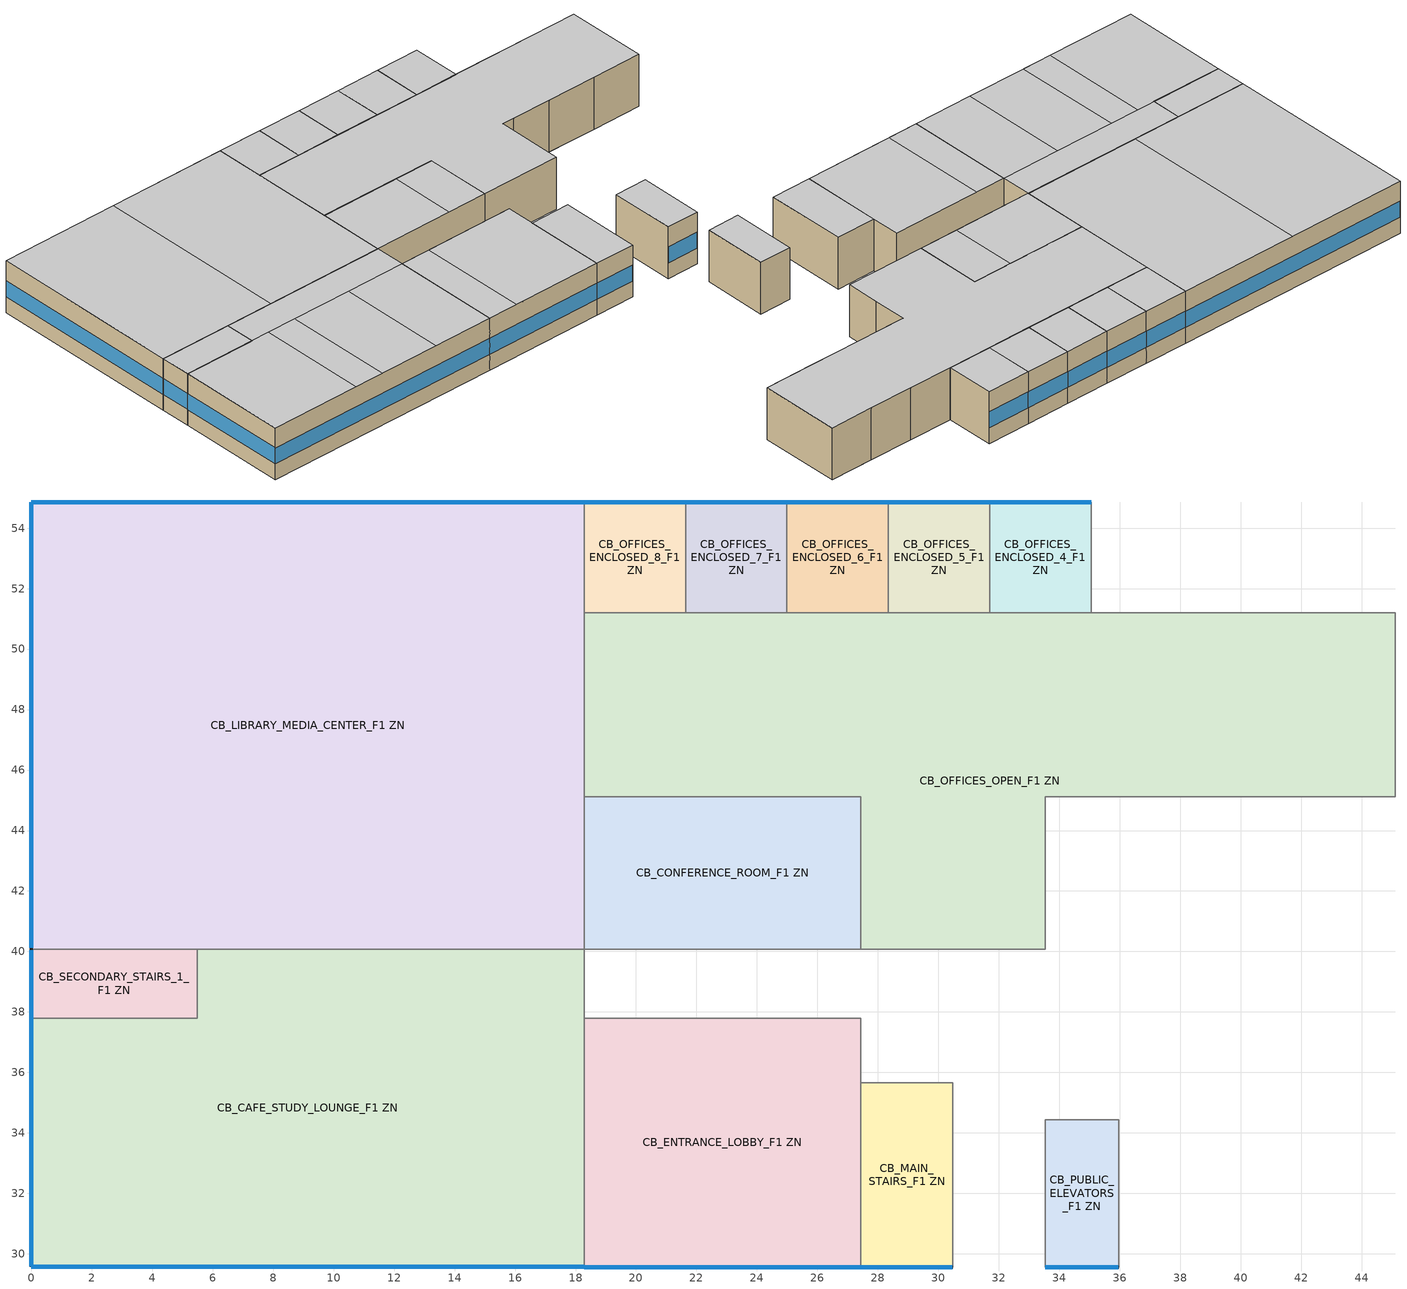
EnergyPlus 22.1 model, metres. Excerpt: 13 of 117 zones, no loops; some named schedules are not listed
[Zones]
CB_CAFE_STUDY_LOUNGE_F1 ZN
 floor ground (Foundation F 0.88W/m*K Perim 26.52m Area 179.77m2): 18.29,40.08 18.29,29.57 0,29.57 0,37.8 5.49,37.8 5.49,40.08 z0
 wall outside (Typical Insulated Steel Framed Exterior Wall R-20.41): 0,37.8 0,29.57 18.29,29.57 z0:3.96
 wall to CB_CORRIDOR_F1 ZN (Uninsulated Steel Stud Wall): 18.29,37.8 18.29,40.08 z0:3.96
 wall to CB_SECONDARY_STAIRS_1_F1 ZN (Uninsulated Steel Stud Wall): 5.49,40.08 5.49,37.8 0,37.8 z0:3.96
 wall to CB_LIBRARY_MEDIA_CENTER_F1 ZN (Uninsulated Steel Stud Wall): 18.29,40.08 5.49,40.08 z0:3.96
 wall to CB_ENTRANCE_LOBBY_F1 ZN (Uninsulated Steel Stud Wall): 18.29,29.57 18.29,37.8 z0:3.96
 window (U 0.34 SHGC 0.38 Simple Glazing): 0,29.57 18.28,29.57 / 0,37.79 0,29.59 z1.22:2.44
 ceiling to CB_CLASSROOM_6_F2 ZN (Typical Interior Ceiling): 18.29,29.57 18.29,37.8 13.72,37.8 13.72,29.57 z3.96
 ceiling to CB_CLASSROOM_8_F2 ZN (Typical Interior Ceiling): 6.86,29.57 6.86,37.8 0,37.8 0,29.57 z3.96
 ceiling to CB_CLASSROOM_7_F2 ZN (Typical Interior Ceiling): 13.72,29.57 13.72,37.8 9.14,37.8 9.14,29.57 z3.96; 9.14,29.57 9.14,37.8 6.86,37.8 6.86,29.57 z3.96
 ceiling to CB_STUDIO_1_F2 ZN (Typical Interior Ceiling): 18.29,37.8 18.29,40.08 5.49,40.08 5.49,37.8 z3.96
CB_CONFERENCE_ROOM_F1 ZN
 floor ground (Foundation F 0.88W/m*K Perim 0.0m Area 45.99m2): 27.43,45.11 27.43,40.08 18.29,40.08 18.29,45.11 z0
 wall to CB_LIBRARY_MEDIA_CENTER_F1 ZN (Uninsulated Steel Stud Wall): 18.29,45.11 18.29,40.08 z0:3.96
 wall to CB_OFFICES_OPEN_F1 ZN (Uninsulated Steel Stud Wall): 27.43,40.08 27.43,45.11 21.34,45.11 18.29,45.11 z0:3.96
 wall to CB_CORRIDOR_F1 ZN (Uninsulated Steel Stud Wall): 18.29,40.08 27.43,40.08 z0:3.96
 ceiling to CB_CONFERENCE_ROOM_F2 ZN (Typical Interior Ceiling): 24.38,40.08 24.38,45.11 18.29,45.11 18.29,40.08 z3.96
 ceiling to CB_OFFICES_OPEN_F2 ZN (Typical Interior Ceiling): 27.43,40.08 27.43,45.11 24.38,45.11 24.38,40.08 z3.96
CB_ENTRANCE_LOBBY_F1 ZN
 floor ground (Foundation F 0.88W/m*K Perim 9.14m Area 75.25m2): 27.43,37.8 27.43,29.57 18.29,29.57 18.29,37.8 z0
 wall outside (Typical Insulated Steel Framed Exterior Wall R-20.41): 18.29,29.57 27.43,29.57 z0:3.96
 wall to CB_CORRIDOR_F1 ZN (Uninsulated Steel Stud Wall): 27.43,35.66 27.43,37.8 18.29,37.8 z0:3.96
 wall to CB_MAIN_STAIRS_F1 ZN (Uninsulated Steel Stud Wall): 27.43,29.57 27.43,35.66 z0:3.96
 window (U 0.34 SHGC 0.38 Simple Glazing): 18.29,29.57 27.43,29.57 z1.22:2.44
 ceiling to CB_CLASSROOM_6_F2 ZN (Typical Interior Ceiling): 20.57,29.57 20.57,37.8 18.29,37.8 18.29,29.57 z3.96
 ceiling to CB_CLASSROOM_5_F2 ZN (Typical Interior Ceiling): 27.43,29.57 27.43,37.8 20.57,37.8 20.57,29.57 z3.96
CB_LIBRARY_MEDIA_CENTER_F1 ZN
 floor ground (Foundation F 0.88W/m*K Perim 33.07m Area 270.35m2): 18.29,54.86 18.29,40.08 0,40.08 0,54.86 z0
 wall outside (Typical Insulated Steel Framed Exterior Wall R-20.41): 18.29,54.86 0,54.86 0,40.08 z0:3.96
 wall to CB_SECONDARY_STAIRS_1_F1 ZN (Uninsulated Steel Stud Wall): 0,40.08 5.49,40.08 z0:3.96
 wall to CB_OFFICES_ENCLOSED_8_F1 ZN (Uninsulated Steel Stud Wall): 18.29,51.21 18.29,54.86 z0:3.96
 wall to CB_OFFICES_OPEN_F1 ZN (Uninsulated Steel Stud Wall): 18.29,45.11 18.29,51.21 z0:3.96
 window (U 0.34 SHGC 0.38 Simple Glazing): 0,54.85 0,40.13 / 18.28,54.86 0,54.86 z1.22:2.44
 ceiling to CB_STUDIO_1_F2 ZN (Typical Interior Ceiling): 9.14,40.08 9.14,54.86 0,54.86 0,40.08 z3.96; 18.29,40.08 18.29,54.86 9.14,54.86 9.14,40.08 z3.96
CB_MAIN_STAIRS_F1 ZN
 floor ground (Foundation F 0.88W/m*K Perim 3.05m Area 18.58m2): 30.48,35.66 30.48,29.57 27.43,29.57 27.43,35.66 z0
 wall outside (Typical Insulated Steel Framed Exterior Wall R-20.41): 27.43,29.57 30.48,29.57 z0:3.96
 wall to CB_CORRIDOR_F1 ZN (Uninsulated Steel Stud Wall): 30.48,29.57 30.48,35.66 27.43,35.66 z0:3.96
 window (U 0.34 SHGC 0.38 Simple Glazing): 27.44,29.57 30.46,29.57 z1.22:2.44
 ceiling to CB_MAIN_STAIRS_F2 ZN (Typical Interior Ceiling): 30.48,29.57 30.48,35.66 27.43,35.66 27.43,29.57 z3.96
CB_OFFICES_ENCLOSED_4_F1 ZN
 floor ground (Foundation F 0.88W/m*K Perim 3.35m Area 12.26m2): 35.05,54.86 35.05,51.21 31.7,51.21 31.7,54.86 z0
 wall outside (Typical Insulated Steel Framed Exterior Wall R-20.41): 35.05,54.86 31.7,54.86 z0:3.96
 wall to CB_OFFICES_ENCLOSED_3_F1 ZN (Uninsulated Steel Stud Wall): 35.05,51.21 35.05,54.86 z0:3.96
 wall to CB_OFFICES_OPEN_F1 ZN (Uninsulated Steel Stud Wall): 31.7,51.21 35.05,51.21 z0:3.96
 wall to CB_OFFICES_ENCLOSED_5_F1 ZN (Uninsulated Steel Stud Wall): 31.7,54.86 31.7,51.21 z0:3.96
 window (U 0.34 SHGC 0.38 Simple Glazing): 35.05,54.86 31.7,54.86 z1.22:2.44
 ceiling to CB_FACULTY_OFFICE_4_F2 ZN (Typical Interior Ceiling): 35.05,51.21 35.05,54.86 31.7,54.86 31.7,51.21 z3.96
CB_OFFICES_ENCLOSED_5_F1 ZN
 floor ground (Foundation F 0.88W/m*K Perim 3.35m Area 12.26m2): 31.7,54.86 31.7,51.21 28.35,51.21 28.35,54.86 z0
 wall outside (Typical Insulated Steel Framed Exterior Wall R-20.41): 31.7,54.86 28.35,54.86 z0:3.96
 wall to CB_OFFICES_OPEN_F1 ZN (Uninsulated Steel Stud Wall): 28.35,51.21 31.7,51.21 z0:3.96
 wall to CB_OFFICES_ENCLOSED_6_F1 ZN (Uninsulated Steel Stud Wall): 28.35,54.86 28.35,51.21 z0:3.96
 window (U 0.34 SHGC 0.38 Simple Glazing): 31.7,54.86 28.35,54.86 z1.22:2.44
 ceiling to CB_FACULTY_OFFICE_5_F2 ZN (Typical Interior Ceiling): 31.7,51.21 31.7,54.86 28.35,54.86 28.35,51.21 z3.96
CB_OFFICES_ENCLOSED_6_F1 ZN
 floor ground (Foundation F 0.88W/m*K Perim 3.35m Area 12.26m2): 28.35,54.86 28.35,51.21 24.99,51.21 24.99,54.86 z0
 wall outside (Typical Insulated Steel Framed Exterior Wall R-20.41): 28.35,54.86 24.99,54.86 z0:3.96
 wall to CB_OFFICES_OPEN_F1 ZN (Uninsulated Steel Stud Wall): 24.99,51.21 28.35,51.21 z0:3.96
 wall to CB_OFFICES_ENCLOSED_7_F1 ZN (Uninsulated Steel Stud Wall): 24.99,54.86 24.99,51.21 z0:3.96
 window (U 0.34 SHGC 0.38 Simple Glazing): 28.34,54.86 25,54.86 z1.22:2.44
 ceiling to CB_FACULTY_OFFICE_6_F2 ZN (Typical Interior Ceiling): 28.35,51.21 28.35,54.86 24.99,54.86 24.99,51.21 z3.96
CB_OFFICES_ENCLOSED_7_F1 ZN
 floor ground (Foundation F 0.88W/m*K Perim 3.35m Area 12.26m2): 24.99,54.86 24.99,51.21 21.64,51.21 21.64,54.86 z0
 wall outside (Typical Insulated Steel Framed Exterior Wall R-20.41): 24.99,54.86 21.64,54.86 z0:3.96
 wall to CB_OFFICES_OPEN_F1 ZN (Uninsulated Steel Stud Wall): 21.64,51.21 24.99,51.21 z0:3.96
 wall to CB_OFFICES_ENCLOSED_8_F1 ZN (Uninsulated Steel Stud Wall): 21.64,54.86 21.64,51.21 z0:3.96
 window (U 0.34 SHGC 0.38 Simple Glazing): 24.99,54.86 21.64,54.86 z1.22:2.44
 ceiling to CB_FACULTY_OFFICE_7_F2 ZN (Typical Interior Ceiling): 24.99,51.21 24.99,54.86 21.64,54.86 21.64,51.21 z3.96
CB_OFFICES_ENCLOSED_8_F1 ZN
 floor ground (Foundation F 0.88W/m*K Perim 3.35m Area 12.26m2): 21.64,54.86 21.64,51.21 18.29,51.21 18.29,54.86 z0
 wall outside (Typical Insulated Steel Framed Exterior Wall R-20.41): 21.64,54.86 18.29,54.86 z0:3.96
 wall to CB_OFFICES_OPEN_F1 ZN (Uninsulated Steel Stud Wall): 18.29,51.21 21.64,51.21 z0:3.96
 window (U 0.34 SHGC 0.38 Simple Glazing): 21.64,54.86 18.3,54.86 z1.22:2.44
 ceiling to CB_FACULTY_OFFICE_8_F2 ZN (Typical Interior Ceiling): 21.64,51.21 21.64,54.86 18.29,54.86 18.29,51.21 z3.96
CB_OFFICES_OPEN_F1 ZN
 floor ground (Foundation F 0.88W/m*K Perim 0.0m Area 194.17m2): 45.11,51.21 45.11,45.11 33.53,45.11 33.53,40.08 27.43,40.08 27.43,45.11 18.29,45.11 18.29,51.21 z0
 wall to CB_OFFICES_ENCLOSED_3_F1 ZN (Uninsulated Steel Stud Wall): 38.4,51.21 35.05,51.21 z0:3.96
 wall to CB_OFFICES_ENCLOSED_2_F1 ZN (Uninsulated Steel Stud Wall): 41.76,51.21 38.4,51.21 z0:3.96
 wall to CB_OFFICES_ENCLOSED_1_F1 ZN (Uninsulated Steel Stud Wall): 45.11,51.21 41.76,51.21 z0:3.96
 wall to CB_LECTURE_ROOM_1_F1 ZN (Uninsulated Steel Stud Wall): 45.11,45.11 45.11,51.21 z0:3.96
 wall to CB_STUDENTS_RESTROOMS_2_F1 ZN (Uninsulated Steel Stud Wall): 41.3,45.11 45.11,45.11 z0:3.96
 wall to CB_STUDENTS_RESTROOMS_1_F1 ZN (Uninsulated Steel Stud Wall): 37.49,45.11 41.3,45.11 z0:3.96
 wall to CB_STAFF_RESTROOMS_1_F1 ZN (Uninsulated Steel Stud Wall): 33.53,42.6 33.53,45.11 34.44,45.11 37.49,45.11 z0:3.96
 wall to CB_STAFF_RESTROOMS_2_F1 ZN (Uninsulated Steel Stud Wall): 33.53,40.08 33.53,42.6 z0:3.96
 wall to CB_CORRIDOR_F1 ZN (Uninsulated Steel Stud Wall): 27.43,40.08 33.53,40.08 z0:3.96
 ceiling to CB_OFFICES_OPEN_F2 ZN (Typical Interior Ceiling): 33.53,40.08 33.53,45.11 45.11,45.11 45.11,51.21 18.29,51.21 18.29,45.11 27.43,45.11 27.43,40.08 z3.96
CB_PUBLIC_ELEVATORS_F1 ZN
 floor ground (Foundation F 0.88W/m*K Perim 2.44m Area 11.89m2): 35.97,34.44 35.97,29.57 33.53,29.57 33.53,34.44 z0
 wall outside (Typical Insulated Steel Framed Exterior Wall R-20.41): 33.53,29.57 35.97,29.57 z0:3.96
 wall to CB_CORRIDOR_F1 ZN (Uninsulated Steel Stud Wall): 33.53,34.44 33.53,29.57 z0:3.96
 wall to CB_UTILITY_F1 ZN (Uninsulated Steel Stud Wall): 35.97,34.44 33.53,34.44 z0:3.96
 wall to CB_STORAGE_F1 ZN (Uninsulated Steel Stud Wall): 35.97,29.57 35.97,34.44 z0:3.96
 window (U 0.34 SHGC 0.38 Simple Glazing): 33.54,29.57 35.95,29.57 z1.22:2.44
 ceiling to CB_PUBLIC_ELEVATORS_F2 ZN (Typical Interior Ceiling): 35.97,29.57 35.97,34.44 33.53,34.44 33.53,29.57 z3.96
CB_SECONDARY_STAIRS_1_F1 ZN
 floor ground (Foundation F 0.88W/m*K Perim 2.29m Area 12.54m2): 5.49,40.08 5.49,37.8 0,37.8 0,40.08 z0
 wall outside (Typical Insulated Steel Framed Exterior Wall R-20.41): 0,40.08 0,37.8 z0:3.96
 window (U 0.34 SHGC 0.38 Simple Glazing): 0,40.04 0,37.8 z1.22:2.44
 ceiling to CB_SECONDARY_STAIRS_1_F2 ZN (Typical Interior Ceiling): 5.49,37.8 5.49,40.08 0,40.08 0,37.8 z3.96
[Building]
-College-ASHRAE 169-2013-6A created: 2026-04-15 07:32:37 -0400: Loads Convergence Tolerance Value {W}=0.04; Temperature Convergence Tolerance Value {deltaC}=0.2; Solar Distribution=FullInteriorAndExterior; Maximum Number of Warmup Days=25; Minimum Number of Warmup Days=6
[Site:Location]
Rochester International Arpt_MN_USA: Latitude {deg}=43.9; Longitude {deg}=-92.5; Time Zone {hr}=-6; Elevation {m}=398
[Site:GroundTemperature:Deep]
5.5, 1.7, -0.6, -1.3, 0.1, 3.2, 7.1, 10.9, 13.4, 14, 12.6, 9.5
[Site:GroundTemperature:FCfactorMethod]
January Ground Temperature {C}=7.4; February Ground Temperature {C}=-0; March Ground Temperature {C}=-7.6; April Ground Temperature {C}=-12.6; May Ground Temperature {C}=-7.7; June Ground Temperature {C}=0.3; July Ground Temperature {C}=7; August Ground Temperature {C}=14.2; September Ground Temperature {C}=19.2; October Ground Temperature {C}=20.9; November Ground Temperature {C}=20; December Ground Temperature {C}=15.4
[Site:GroundTemperature:Shallow]
-2.2, -7.4, -8.8, -7.6, -0.6, 7.3, 14.6, 20, 21.5, 19, 13, 5.4
[Site:WaterMainsTemperature]
Calculation Method=Correlation; Annual Average Outdoor Air Temperature {C}=6.375; Maximum Difference In Monthly Average Outdoor Air Temperatures {deltaC}=33.5
[SizingPeriod:DesignDay] Day of Month=21; Dry-Bulb Temperature Range Modifier Type=DefaultMultipliers; Humidity Condition Type=Wetbulb; Barometric Pressure {Pa}=96634; Rain Indicator=No; Snow Indicator=No; Daylight Saving Time Indicator=No; Begin Environment Reset Mode=FullResetAtBeginEnvironment
Name | Month | Day Type | Maximum Dry-Bulb Temperature {C} | Daily Dry-Bulb Temperature Range {deltaC} | Wetbulb or DewPoint at Maximum Dry-Bulb {C} | Wind Speed {m/s} | Wind Direction {deg} | Solar Model Indicator | ASHRAE Clear Sky Optical Depth for Beam Irradiance (taub) | ASHRAE Clear Sky Optical Depth for Diffuse Irradiance (taud) | Sky Clearness
Rochester International Arpt Ann Clg .4% Condns DB=>MWB | 7 | SummerDesignDay | 31.2 | 10.6 | 23.1 | 6.7 | 200 | ASHRAETau | 0.404 | 2.226
Rochester International Arpt Ann Clg .4% Condns WB=>MDB | 7 | SummerDesignDay | 29.2 | 10.6 | 24.9 | 6.7 | 200 | ASHRAETau | 0.404 | 2.226
Rochester International Arpt Ann Htg 99.6% Condns DB | 1 | WinterDesignDay | -26.2 | 0 | -26.2 | 5.7 | 310 | ASHRAEClearSky |  |  | 0
[Material] Thermal Absorptance=0.9; Solar Absorptance=0.7; Visible Absorptance=0.7
Name | Roughness | Thickness {m} | Conductivity {W/m-K} | Density {kg/m3} | Specific Heat {J/kg-K}
100mm Normalweight concrete floor | MediumSmooth | 0.1016 | 2.31 | 2322 | 832
25mm Stucco | Smooth | 0.0254 | 0.72 | 1856 | 840
5/8 in. Gypsum Board | MediumSmooth | 0.0159 | 0.16 | 800 | 1090
Std Wood 6inch | MediumSmooth | 0.15 | 0.12 | 540 | 1210
[Material:NoMass] Thermal Absorptance=0.9
Name | Roughness | Thermal Resistance {m2-K/W} | Solar Absorptance | Visible Absorptance
CP02 CARPET PAD | VeryRough | 0.21648 | 0.7 | 0.8
Metal Framed Wall - 24inOC - 2x4 - R0 ins. | Smooth | 0.115881 | 0 | 0
Typical Insulation R-18.23 | Smooth | 3.21036 | 0.7 | 0.7
[WindowMaterial:SimpleGlazingSystem]
U 0.34 SHGC 0.38 Simple Glazing: U-Factor {W/m2-K}=1.93061; Solar Heat Gain Coefficient=0.38; Visible Transmittance=0.81
[Construction]
InteriorFurnishings: Std Wood 6inch
Typical Insulated Steel Framed Exterior Wall R-20.41: 25mm Stucco, 5/8 in. Gypsum Board, Typical Insulation R-18.23, 5/8 in. Gypsum Board
Typical Interior Ceiling: CP02 CARPET PAD, 100mm Normalweight concrete floor
U 0.34 SHGC 0.38 Simple Glazing: U 0.34 SHGC 0.38 Simple Glazing
Uninsulated Steel Stud Wall: Metal Framed Wall - 24inOC - 2x4 - R0 ins.
[Construction:FfactorGroundFloor] F-Factor {W/m-K}=0.882675
Name | Area {m2} | PerimeterExposed {m}
Foundation F 0.88W/m*K Perim 0.0m Area 194.17m2 | 194.167 | 0
Foundation F 0.88W/m*K Perim 0.0m Area 45.99m2 | 45.987 | 0
Foundation F 0.88W/m*K Perim 2.29m Area 12.54m2 | 12.5419 | 2.286
Foundation F 0.88W/m*K Perim 2.44m Area 11.89m2 | 11.8916 | 2.4384
Foundation F 0.88W/m*K Perim 26.52m Area 179.77m2 | 179.767 | 26.5176
Foundation F 0.88W/m*K Perim 3.05m Area 18.58m2 | 18.5806 | 3.048
Foundation F 0.88W/m*K Perim 3.35m Area 12.26m2 | 12.2632 | 3.3528
Foundation F 0.88W/m*K Perim 33.07m Area 270.35m2 | 270.348 | 33.0708
Foundation F 0.88W/m*K Perim 9.14m Area 75.25m2 | 75.2515 | 9.144
[Zone] Multiplier=1; Part of Total Floor Area=Yes
CB_CAFE_STUDY_LOUNGE_F1 ZN; CB_CONFERENCE_ROOM_F1 ZN; CB_ENTRANCE_LOBBY_F1 ZN; CB_LIBRARY_MEDIA_CENTER_F1 ZN; CB_MAIN_STAIRS_F1 ZN; CB_OFFICES_ENCLOSED_4_F1 ZN; CB_OFFICES_ENCLOSED_5_F1 ZN; CB_OFFICES_ENCLOSED_6_F1 ZN; CB_OFFICES_ENCLOSED_7_F1 ZN; CB_OFFICES_ENCLOSED_8_F1 ZN; CB_OFFICES_OPEN_F1 ZN; CB_PUBLIC_ELEVATORS_F1 ZN; CB_SECONDARY_STAIRS_1_F1 ZN
[Space]
Name | Zone | Space Type
CB_CAFE_STUDY_LOUNGE_F1 | CB_CAFE_STUDY_LOUNGE_F1 ZN | College - Lounge
CB_CONFERENCE_ROOM_F1 | CB_CONFERENCE_ROOM_F1 ZN | College - Conference
CB_ENTRANCE_LOBBY_F1 | CB_ENTRANCE_LOBBY_F1 ZN | College - Entrance Lobby
CB_LIBRARY_MEDIA_CENTER_F1 | CB_LIBRARY_MEDIA_CENTER_F1 ZN | College - Media Center
CB_MAIN_STAIRS_F1 | CB_MAIN_STAIRS_F1 ZN | College - Stairs
CB_OFFICES_ENCLOSED_4_F1 | CB_OFFICES_ENCLOSED_4_F1 ZN | College - Office
CB_OFFICES_ENCLOSED_5_F1 | CB_OFFICES_ENCLOSED_5_F1 ZN | College - Office
CB_OFFICES_ENCLOSED_6_F1 | CB_OFFICES_ENCLOSED_6_F1 ZN | College - Office
CB_OFFICES_ENCLOSED_7_F1 | CB_OFFICES_ENCLOSED_7_F1 ZN | College - Office
CB_OFFICES_ENCLOSED_8_F1 | CB_OFFICES_ENCLOSED_8_F1 ZN | College - Office
CB_OFFICES_OPEN_F1 | CB_OFFICES_OPEN_F1 ZN | College - Office
CB_PUBLIC_ELEVATORS_F1 | CB_PUBLIC_ELEVATORS_F1 ZN | College - Elevator Shaft
CB_SECONDARY_STAIRS_1_F1 | CB_SECONDARY_STAIRS_1_F1 ZN | College - Stairs
[SpaceList]
College - Lounge: CB_CAFE_STUDY_LOUNGE_F1
College - Conference: CB_CONFERENCE_ROOM_F1, CB_CONFERENCE_ROOM_F3, CB_CONFERENCE_ROOM_F2, CB_CONFERENCE_ROOM_F4
College - Entrance Lobby: CB_ENTRANCE_LOBBY_F1
College - Office: CB_OFFICES_ENCLOSED_7_F1, CB_OFFICES_ENCLOSED_6_F1, CB_OFFICES_ENCLOSED_3_F1, CB_OFFICES_ENCLOSED_2_F1, CB_OFFICES_ENCLOSED_4_F1, CB_OFFICES_OPEN_F1, CB_OFFICES_OPEN_F4, CB_FACULTY_OFFICE_1_F3, CB_FACULTY_OFFICE_8_F2, CB_FACULTY_OFFICE_7_F4, CB_FACULTY_OFFICE_5_F4, CB_FACULTY_OFFICE_4_F4, CB_FACULTY_OFFICE_3_F4, CB_FACULTY_OFFICE_1_F4, CB_FACULTY_OFFICE_6_F3, CB_OFFICES_ENCLOSED_8_F1, CB_FACULTY_OFFICE_7_F2, CB_OFFICES_OPEN_F2, CB_FACULTY_OFFICE_5_F2, CB_OFFICES_OPEN_F3, CB_FACULTY_OFFICE_3_F2, CB_FACULTY_OFFICE_8_F4, CB_FACULTY_OFFICE_6_F2, CB_OFFICES_ENCLOSED_1_F1, CB_FACULTY_OFFICE_7_F3, CB_FACULTY_OFFICE_5_F3, CB_FACULTY_OFFICE_3_F3, CB_FACULTY_OFFICE_2_F2, CB_FACULTY_OFFICE_6_F4, CB_FACULTY_OFFICE_2_F4, CB_FACULTY_OFFICE_4_F3, CB_FACULTY_OFFICE_1_F2, CB_FACULTY_OFFICE_2_F3, CB_FACULTY_OFFICE_8_F3, CB_FACULTY_OFFICE_4_F2, CB_OFFICES_ENCLOSED_5_F1
College - Media Center: CB_LIBRARY_MEDIA_CENTER_F1
College - Stairs: CB_SECONDARY_STAIRS_2_F1, CB_SECONDARY_STAIRS_1_F4, CB_SECONDARY_STAIRS_2_F4, CB_MAIN_STAIRS_F3, CB_SECONDARY_STAIRS_1_F1, CB_SECONDARY_STAIRS_2_F3, CB_SECONDARY_STAIRS_2_F2, CB_SECONDARY_STAIRS_1_F2, CB_MAIN_STAIRS_F1, CB_SECONDARY_STAIRS_1_F3, CB_MAIN_STAIRS_F4, CB_MAIN_STAIRS_F2
College - Elevator Shaft: CB_PUBLIC_ELEVATORS_F2, CB_PUBLIC_ELEVATORS_F1, CB_PUBLIC_ELEVATORS_F4, CB_PUBLIC_ELEVATORS_F3
[Lights] Schedule=College BLDG_LIGHT_SCH; Design Level Calculation Method=Watts/Area; Fraction Replaceable=0
Name | Zone or ZoneList or Space or SpaceList | Watts per Floor Area {W/m2}
College - Lounge Lights | College - Lounge | 6.35071
College - Conference Lights | College - Conference | 10.441
College - Office Lights | College - Office | 7.96529
College - Media Center Lights | College - Media Center | 8.93405
College - Stairs Lights | College - Stairs | 5.27432
[People] Number of People Calculation Method=People/Area; Fraction Radiant=0.3; Activity Level Schedule=College ACTIVITY_SCH; Work Efficiency Schedule=Work Efficiency Schedule; Clothing Insulation Schedule=Clothing Schedule; Air Velocity Schedule=Air Velocity Schedule
Name | Zone or ZoneList or Space or SpaceList | Number of People Schedule | People per Floor Area {person/m2}
College - Lounge People | College - Lounge | College BLDG_Cafe_OCC_SCH | 0.269098
College - Conference People | College - Conference | College BLDG_OCC_SCH | 0.538196
College - Entrance Lobby People | College - Entrance Lobby | College BLDG_OCC_SCH | 0.107639
College - Office People | College - Office | College BLDG_OCC_SCH_Offices | 0.0538196
College - Media Center People | College - Media Center | College BLDG_Lecture_OCC_SCH | 0.107639
[ElectricEquipment] Fraction Radiant=0.5
Name | Zone or ZoneList or Space or SpaceList | Schedule | Design Level Calculation Method | Watts per Floor Area {W/m2} | Fraction Latent | Fraction Lost | Design Level {W}
College - Lounge Elec Equip | College - Lounge | College BLDG_EQUIP_SCH_Base | Watts/Area | 76.962 | 0 | 0
College - Conference Elec Equip | College - Conference | College BLDG_EQUIP_SCH_Base | Watts/Area | 10.7639 | 0 | 0
College - Entrance Lobby Elec Equip | College - Entrance Lobby | College BLDG_EQUIP_SCH_Base | Watts/Area | 3.98265 | 0 | 0
College - Office Elec Equip | College - Office | College BLDG_EQUIP_SCH_Base | Watts/Area | 10.7639 | 0 | 0
College - Media Center Elec Equip | College - Media Center | College BLDG_EQUIP_SCH_Base | Watts/Area | 10.0104 | 0 | 0
2 Elevator Fans | CB_PUBLIC_ELEVATORS_F1 | College ELEV_LIGHT_FAN_SCH_24_7 | EquipmentLevel |  |  |  | 61.9152
2 Elevator Lift Motors | CB_PUBLIC_ELEVATORS_F1 | College BLDG_ELEVATORS | EquipmentLevel |  |  |  | 32110
2 Elevator Lights | CB_PUBLIC_ELEVATORS_F1 | College ELEV_LIGHT_FAN_SCH_24_7 | EquipmentLevel |  |  |  | 64.6971
[InternalMass] Construction=InteriorFurnishings
Name | Zone or ZoneList | Space or SpaceList | Surface Area {m2}
CB_CAFE_STUDY_LOUNGE_F1 Mass | CB_CAFE_STUDY_LOUNGE_F1 ZN | CB_CAFE_STUDY_LOUNGE_F1 | 359.535
CB_CONFERENCE_ROOM_F1 Mass | CB_CONFERENCE_ROOM_F1 ZN | CB_CONFERENCE_ROOM_F1 | 91.974
CB_ENTRANCE_LOBBY_F1 Mass | CB_ENTRANCE_LOBBY_F1 ZN | CB_ENTRANCE_LOBBY_F1 | 150.503
CB_LIBRARY_MEDIA_CENTER_F1 Mass | CB_LIBRARY_MEDIA_CENTER_F1 ZN | CB_LIBRARY_MEDIA_CENTER_F1 | 540.696
CB_MAIN_STAIRS_F1 Mass | CB_MAIN_STAIRS_F1 ZN | CB_MAIN_STAIRS_F1 | 37.1612
CB_OFFICES_ENCLOSED_4_F1 Mass | CB_OFFICES_ENCLOSED_4_F1 ZN | CB_OFFICES_ENCLOSED_4_F1 | 24.5264
CB_OFFICES_ENCLOSED_5_F1 Mass | CB_OFFICES_ENCLOSED_5_F1 ZN | CB_OFFICES_ENCLOSED_5_F1 | 24.5264
CB_OFFICES_ENCLOSED_6_F1 Mass | CB_OFFICES_ENCLOSED_6_F1 ZN | CB_OFFICES_ENCLOSED_6_F1 | 24.5264
CB_OFFICES_ENCLOSED_7_F1 Mass | CB_OFFICES_ENCLOSED_7_F1 ZN | CB_OFFICES_ENCLOSED_7_F1 | 24.5264
CB_OFFICES_ENCLOSED_8_F1 Mass | CB_OFFICES_ENCLOSED_8_F1 ZN | CB_OFFICES_ENCLOSED_8_F1 | 24.5264
CB_OFFICES_OPEN_F1 Mass | CB_OFFICES_OPEN_F1 ZN | CB_OFFICES_OPEN_F1 | 388.335
CB_SECONDARY_STAIRS_1_F1 Mass | CB_SECONDARY_STAIRS_1_F1 ZN | CB_SECONDARY_STAIRS_1_F1 | 25.0838
[ZoneInfiltration:DesignFlowRate]
Name | Zone or ZoneList or Space or SpaceList | Schedule | Design Flow Rate Calculation Method | Flow Rate per Exterior Surface Area {m3/s-m2} | Constant Term Coefficient | Temperature Term Coefficient | Velocity Term Coefficient | Velocity Squared Term Coefficient | Design Flow Rate {m3/s}
CB_CAFE_STUDY_LOUNGE_F1 HVAC Off Infiltration | CB_CAFE_STUDY_LOUNGE_F1 ZN | Infiltration HVAC Off Schedule | Flow/ExteriorArea | 0.000570329 | 0 | 0.0125 | 0 | 0.0779
CB_CAFE_STUDY_LOUNGE_F1 HVAC On Infiltration | CB_CAFE_STUDY_LOUNGE_F1 ZN | Infiltration HVAC On Schedule | Flow/ExteriorArea | 0.000570329 | 0.0798 | 0.0061 | 0 | 0.059
CB_ENTRANCE_LOBBY_F1 HVAC Off Infiltration | CB_ENTRANCE_LOBBY_F1 ZN | Infiltration HVAC Off Schedule | Flow/ExteriorArea | 0.000570329 | 0 | 0.0125 | 0 | 0.0779
CB_ENTRANCE_LOBBY_F1 HVAC On Infiltration | CB_ENTRANCE_LOBBY_F1 ZN | Infiltration HVAC On Schedule | Flow/ExteriorArea | 0.000570329 | 0.0798 | 0.0061 | 0 | 0.059
entry door Infiltration | CB_ENTRANCE_LOBBY_F1 ZN | Infiltration HVAC Off Schedule | Flow/Zone |  |  |  |  |  | 0
CB_LIBRARY_MEDIA_CENTER_F1 HVAC Off Infiltration | CB_LIBRARY_MEDIA_CENTER_F1 ZN | Infiltration HVAC Off Schedule | Flow/ExteriorArea | 0.000570329 | 0 | 0.0125 | 0 | 0.0779
CB_LIBRARY_MEDIA_CENTER_F1 HVAC On Infiltration | CB_LIBRARY_MEDIA_CENTER_F1 ZN | Infiltration HVAC On Schedule | Flow/ExteriorArea | 0.000570329 | 0.0798 | 0.0061 | 0 | 0.059
CB_MAIN_STAIRS_F1 HVAC Off Infiltration | CB_MAIN_STAIRS_F1 ZN | Infiltration HVAC Off Schedule | Flow/ExteriorArea | 0.000570329 | 0 | 0.0125 | 0 | 0.0779
CB_MAIN_STAIRS_F1 HVAC On Infiltration | CB_MAIN_STAIRS_F1 ZN | Infiltration HVAC On Schedule | Flow/ExteriorArea | 0.000570329 | 0.0798 | 0.0061 | 0 | 0.059
CB_OFFICES_ENCLOSED_4_F1 HVAC Off Infiltration | CB_OFFICES_ENCLOSED_4_F1 ZN | Infiltration HVAC Off Schedule | Flow/ExteriorArea | 0.000570329 | 0 | 0.0125 | 0 | 0.0779
CB_OFFICES_ENCLOSED_4_F1 HVAC On Infiltration | CB_OFFICES_ENCLOSED_4_F1 ZN | Infiltration HVAC On Schedule | Flow/ExteriorArea | 0.000570329 | 0.0798 | 0.0061 | 0 | 0.059
CB_OFFICES_ENCLOSED_5_F1 HVAC Off Infiltration | CB_OFFICES_ENCLOSED_5_F1 ZN | Infiltration HVAC Off Schedule | Flow/ExteriorArea | 0.000570329 | 0 | 0.0125 | 0 | 0.0779
CB_OFFICES_ENCLOSED_5_F1 HVAC On Infiltration | CB_OFFICES_ENCLOSED_5_F1 ZN | Infiltration HVAC On Schedule | Flow/ExteriorArea | 0.000570329 | 0.0798 | 0.0061 | 0 | 0.059
CB_OFFICES_ENCLOSED_6_F1 HVAC Off Infiltration | CB_OFFICES_ENCLOSED_6_F1 ZN | Infiltration HVAC Off Schedule | Flow/ExteriorArea | 0.000570329 | 0 | 0.0125 | 0 | 0.0779
CB_OFFICES_ENCLOSED_6_F1 HVAC On Infiltration | CB_OFFICES_ENCLOSED_6_F1 ZN | Infiltration HVAC On Schedule | Flow/ExteriorArea | 0.000570329 | 0.0798 | 0.0061 | 0 | 0.059
CB_OFFICES_ENCLOSED_7_F1 HVAC Off Infiltration | CB_OFFICES_ENCLOSED_7_F1 ZN | Infiltration HVAC Off Schedule | Flow/ExteriorArea | 0.000570329 | 0 | 0.0125 | 0 | 0.0779
CB_OFFICES_ENCLOSED_7_F1 HVAC On Infiltration | CB_OFFICES_ENCLOSED_7_F1 ZN | Infiltration HVAC On Schedule | Flow/ExteriorArea | 0.000570329 | 0.0798 | 0.0061 | 0 | 0.059
CB_OFFICES_ENCLOSED_8_F1 HVAC Off Infiltration | CB_OFFICES_ENCLOSED_8_F1 ZN | Infiltration HVAC Off Schedule | Flow/ExteriorArea | 0.000570329 | 0 | 0.0125 | 0 | 0.0779
CB_OFFICES_ENCLOSED_8_F1 HVAC On Infiltration | CB_OFFICES_ENCLOSED_8_F1 ZN | Infiltration HVAC On Schedule | Flow/ExteriorArea | 0.000570329 | 0.0798 | 0.0061 | 0 | 0.059
CB_PUBLIC_ELEVATORS_F1 HVAC Off Infiltration | CB_PUBLIC_ELEVATORS_F1 ZN | Infiltration HVAC Off Schedule | Flow/ExteriorArea | 0.000570329 | 0 | 0.0125 | 0 | 0.0779
CB_PUBLIC_ELEVATORS_F1 HVAC On Infiltration | CB_PUBLIC_ELEVATORS_F1 ZN | Infiltration HVAC On Schedule | Flow/ExteriorArea | 0.000570329 | 0.0798 | 0.0061 | 0 | 0.059
CB_SECONDARY_STAIRS_1_F1 HVAC Off Infiltration | CB_SECONDARY_STAIRS_1_F1 ZN | Infiltration HVAC Off Schedule | Flow/ExteriorArea | 0.000570329 | 0 | 0.0125 | 0 | 0.0779
CB_SECONDARY_STAIRS_1_F1 HVAC On Infiltration | CB_SECONDARY_STAIRS_1_F1 ZN | Infiltration HVAC On Schedule | Flow/ExteriorArea | 0.000570329 | 0.0798 | 0.0061 | 0 | 0.059
[Daylighting:Controls] Lighting Control Type=Continuous; Minimum Input Power Fraction for Continuous or ContinuousOff Dimming Control=0.2; Minimum Light Output Fraction for Continuous or ContinuousOff Dimming Control=0.2; Number of Stepped Control Steps=1; Probability Lighting will be Reset When Needed in Manual Stepped Control=1; Glare Calculation Azimuth Angle of View Direction Clockwise from Zone y-Axis {deg}=-0; Maximum Allowable Discomfort Glare Index=22; Illuminance Setpoint at Reference Point 1 {lux}=375; Illuminance Setpoint at Reference Point 2 {lux}=375
Name | Zone or Space | Glare Calculation Daylighting Reference Point | Daylighting Reference Point Name 1 | Fraction of Lights Controlled by Reference Point 1 | Daylighting Reference Point Name 2 | Fraction of Lights Controlled by Reference Point 2
CB_CAFE_STUDY_LOUNGE_F1 ZN DaylightingControls | CB_CAFE_STUDY_LOUNGE_F1 ZN | CB_CAFE_STUDY_LOUNGE_F1 Daylt Sensor 1 | CB_CAFE_STUDY_LOUNGE_F1 Daylt Sensor 1 | 0.327 | CB_CAFE_STUDY_LOUNGE_F1 Daylt Sensor 2 | 0.26
CB_LIBRARY_MEDIA_CENTER_F1 ZN DaylightingControls | CB_LIBRARY_MEDIA_CENTER_F1 ZN | CB_LIBRARY_MEDIA_CENTER_F1 Daylt Sensor 1 | CB_LIBRARY_MEDIA_CENTER_F1 Daylt Sensor 1 | 0.276 | CB_LIBRARY_MEDIA_CENTER_F1 Daylt Sensor 2 | 0.232
[Exterior:Lights] Schedule=College EXTERIOR_LIGHT_SCH; Control Option=AstronomicalClock
Name | Design Level {W}
NonDimming Exterior Lights Def | 441.8
Occ Sensing Exterior Lights Def | 8552
[Schedule:Week:Daily]
College BLDG_LIGHT_SCH Week Rule - Jan1-Jun24: College BLDG_LIGHT_SCH Default|Wknd|Hol Day, College BLDG_LIGHT_SCH Wkdy Day, College BLDG_LIGHT_SCH Wkdy Day, College BLDG_LIGHT_SCH Wkdy Day, College BLDG_LIGHT_SCH Wkdy Day, College BLDG_LIGHT_SCH Wkdy Day, College BLDG_LIGHT_SCH Default|Wknd|Hol Day, College BLDG_LIGHT_SCH Default, College BLDG_LIGHT_SCH Summer Design Day, College BLDG_LIGHT_SCH Winter Design Day, College BLDG_LIGHT_SCH Default, College BLDG_LIGHT_SCH Default
College BLDG_LIGHT_SCH Week Rule - Jun25-Jul1: College BLDG_LIGHT_SCH Default|Wknd|Hol Day, College BLDG_LIGHT_SCH Wkdy Day, College BLDG_LIGHT_SCH Wkdy Day, College BLDG_LIGHT_SCH Wkdy Day, College BLDG_LIGHT_SCH Wkdy Day, College BLDG_LIGHT_SCH Wkdy Day, College BLDG_LIGHT_SCH Default|Wknd|Hol Day 1, College BLDG_LIGHT_SCH Default, College BLDG_LIGHT_SCH Summer Design Day, College BLDG_LIGHT_SCH Winter Design Day, College BLDG_LIGHT_SCH Default, College BLDG_LIGHT_SCH Default
College BLDG_LIGHT_SCH Week Rule - Jul2-Aug26: College BLDG_LIGHT_SCH Default|Wknd|Hol Day 1, College BLDG_LIGHT_SCH Wkdy Day 1, College BLDG_LIGHT_SCH Wkdy Day 1, College BLDG_LIGHT_SCH Wkdy Day 1, College BLDG_LIGHT_SCH Wkdy Day 1, College BLDG_LIGHT_SCH Wkdy Day 1, College BLDG_LIGHT_SCH Default|Wknd|Hol Day 1, College BLDG_LIGHT_SCH Default, College BLDG_LIGHT_SCH Summer Design Day, College BLDG_LIGHT_SCH Winter Design Day, College BLDG_LIGHT_SCH Default, College BLDG_LIGHT_SCH Default
College BLDG_LIGHT_SCH Week Rule - Aug27-Sep2: College BLDG_LIGHT_SCH Default|Wknd|Hol Day 1, College BLDG_LIGHT_SCH Wkdy Day 1, College BLDG_LIGHT_SCH Wkdy Day 1, College BLDG_LIGHT_SCH Wkdy Day 1, College BLDG_LIGHT_SCH Wkdy Day 1, College BLDG_LIGHT_SCH Wkdy Day 2, College BLDG_LIGHT_SCH Default|Wknd|Hol Day 2, College BLDG_LIGHT_SCH Default, College BLDG_LIGHT_SCH Summer Design Day, College BLDG_LIGHT_SCH Winter Design Day, College BLDG_LIGHT_SCH Default, College BLDG_LIGHT_SCH Default
College BLDG_LIGHT_SCH Week Rule - Sep3-Dec31: College BLDG_LIGHT_SCH Default|Wknd|Hol Day 2, College BLDG_LIGHT_SCH Wkdy Day 2, College BLDG_LIGHT_SCH Wkdy Day 2, College BLDG_LIGHT_SCH Wkdy Day 2, College BLDG_LIGHT_SCH Wkdy Day 2, College BLDG_LIGHT_SCH Wkdy Day 2, College BLDG_LIGHT_SCH Default|Wknd|Hol Day 2, College BLDG_LIGHT_SCH Default, College BLDG_LIGHT_SCH Summer Design Day, College BLDG_LIGHT_SCH Winter Design Day, College BLDG_LIGHT_SCH Default, College BLDG_LIGHT_SCH Default
College BLDG_Cafe_OCC_SCH Week Rule - Jan1-May27: College BLDG_Cafe_OCC_SCH Default|WntrDsn|Wknd|Hol Day, College BLDG_Cafe_OCC_SCH Wkdy|SmrDsn Day, College BLDG_Cafe_OCC_SCH Wkdy|SmrDsn Day, College BLDG_Cafe_OCC_SCH Wkdy|SmrDsn Day, College BLDG_Cafe_OCC_SCH Wkdy|SmrDsn Day, College BLDG_Cafe_OCC_SCH Wkdy|SmrDsn Day, College BLDG_Cafe_OCC_SCH Default|WntrDsn|Wknd|Hol Day, College BLDG_Cafe_OCC_SCH Default, College BLDG_Cafe_OCC_SCH Summer Design Day, College BLDG_Cafe_OCC_SCH Winter Design Day, College BLDG_Cafe_OCC_SCH Default, College BLDG_Cafe_OCC_SCH Default
College BLDG_Cafe_OCC_SCH Week Rule - May28-Jun3: College BLDG_Cafe_OCC_SCH Default|WntrDsn|Wknd|Hol Day, College BLDG_Cafe_OCC_SCH Wkdy|SmrDsn Day, College BLDG_Cafe_OCC_SCH Wkdy|SmrDsn Day, College BLDG_Cafe_OCC_SCH Wkdy|SmrDsn Day, College BLDG_Cafe_OCC_SCH Wkdy|SmrDsn Day 1, College BLDG_Cafe_OCC_SCH Wkdy|SmrDsn Day 1, College BLDG_Cafe_OCC_SCH Default|WntrDsn|Wknd|Hol Day 1, College BLDG_Cafe_OCC_SCH Default, College BLDG_Cafe_OCC_SCH Summer Design Day, College BLDG_Cafe_OCC_SCH Winter Design Day, College BLDG_Cafe_OCC_SCH Default, College BLDG_Cafe_OCC_SCH Default
College BLDG_Cafe_OCC_SCH Week Rule - Jun4-Aug26: College BLDG_Cafe_OCC_SCH Default|WntrDsn|Wknd|Hol Day 1, College BLDG_Cafe_OCC_SCH Wkdy|SmrDsn Day 1, College BLDG_Cafe_OCC_SCH Wkdy|SmrDsn Day 1, College BLDG_Cafe_OCC_SCH Wkdy|SmrDsn Day 1, College BLDG_Cafe_OCC_SCH Wkdy|SmrDsn Day 1, College BLDG_Cafe_OCC_SCH Wkdy|SmrDsn Day 1, College BLDG_Cafe_OCC_SCH Default|WntrDsn|Wknd|Hol Day 1, College BLDG_Cafe_OCC_SCH Default, College BLDG_Cafe_OCC_SCH Summer Design Day, College BLDG_Cafe_OCC_SCH Winter Design Day, College BLDG_Cafe_OCC_SCH Default, College BLDG_Cafe_OCC_SCH Default
College BLDG_Cafe_OCC_SCH Week Rule - Aug27-Sep2: College BLDG_Cafe_OCC_SCH Default|WntrDsn|Wknd|Hol Day 1, College BLDG_Cafe_OCC_SCH Wkdy|SmrDsn Day 1, College BLDG_Cafe_OCC_SCH Wkdy|SmrDsn Day 1, College BLDG_Cafe_OCC_SCH Wkdy|SmrDsn Day 1, College BLDG_Cafe_OCC_SCH Wkdy|SmrDsn Day 1, College BLDG_Cafe_OCC_SCH Wkdy|SmrDsn Day 2, College BLDG_Cafe_OCC_SCH Default|WntrDsn|Wknd|Hol Day 2, College BLDG_Cafe_OCC_SCH Default, College BLDG_Cafe_OCC_SCH Summer Design Day, College BLDG_Cafe_OCC_SCH Winter Design Day, College BLDG_Cafe_OCC_SCH Default, College BLDG_Cafe_OCC_SCH Default
College BLDG_Cafe_OCC_SCH Week Rule - Sep3-Dec31: College BLDG_Cafe_OCC_SCH Default|WntrDsn|Wknd|Hol Day 2, College BLDG_Cafe_OCC_SCH Wkdy|SmrDsn Day 2, College BLDG_Cafe_OCC_SCH Wkdy|SmrDsn Day 2, College BLDG_Cafe_OCC_SCH Wkdy|SmrDsn Day 2, College BLDG_Cafe_OCC_SCH Wkdy|SmrDsn Day 2, College BLDG_Cafe_OCC_SCH Wkdy|SmrDsn Day 2, College BLDG_Cafe_OCC_SCH Default|WntrDsn|Wknd|Hol Day 2, College BLDG_Cafe_OCC_SCH Default, College BLDG_Cafe_OCC_SCH Summer Design Day, College BLDG_Cafe_OCC_SCH Winter Design Day, College BLDG_Cafe_OCC_SCH Default, College BLDG_Cafe_OCC_SCH Default
College ACTIVITY_SCH Week Rule - Jan1-Dec31: College ACTIVITY_SCH Default, College ACTIVITY_SCH Default, College ACTIVITY_SCH Default, College ACTIVITY_SCH Default, College ACTIVITY_SCH Default, College ACTIVITY_SCH Default, College ACTIVITY_SCH Default, College ACTIVITY_SCH Default, College ACTIVITY_SCH Summer Design Day, College ACTIVITY_SCH Winter Design Day, College ACTIVITY_SCH Default, College ACTIVITY_SCH Default
Work Efficiency Schedule Week Rule - Jan1-Dec31: Work Efficiency Schedule Default, Work Efficiency Schedule Default, Work Efficiency Schedule Default, Work Efficiency Schedule Default, Work Efficiency Schedule Default, Work Efficiency Schedule Default, Work Efficiency Schedule Default, Work Efficiency Schedule Default, Work Efficiency Schedule Default, Work Efficiency Schedule Default, Work Efficiency Schedule Default, Work Efficiency Schedule Default
Clothing Schedule Week Rule - Jan1-Dec31: Clothing Schedule Default Winter Clothes, Clothing Schedule Default Winter Clothes, Clothing Schedule Default Winter Clothes, Clothing Schedule Default Winter Clothes, Clothing Schedule Default Winter Clothes, Clothing Schedule Default Winter Clothes, Clothing Schedule Default Winter Clothes, Clothing Schedule Default Winter Clothes, Clothing Schedule Default Winter Clothes, Clothing Schedule Default Winter Clothes, Clothing Schedule Default Winter Clothes, Clothing Schedule Default Winter Clothes
Air Velocity Schedule Week Rule - Jan1-Dec31: Air Velocity Schedule Default, Air Velocity Schedule Default, Air Velocity Schedule Default, Air Velocity Schedule Default, Air Velocity Schedule Default, Air Velocity Schedule Default, Air Velocity Schedule Default, Air Velocity Schedule Default, Air Velocity Schedule Default, Air Velocity Schedule Default, Air Velocity Schedule Default, Air Velocity Schedule Default
College BLDG_EQUIP_SCH_Base Week Rule - Jan1-Jun24: College BLDG_EQUIP_SCH_Base Default|WntrDsn|Wknd|Hol Day, College BLDG_EQUIP_SCH_Base Wkdy|SmrDsn Day, College BLDG_EQUIP_SCH_Base Wkdy|SmrDsn Day, College BLDG_EQUIP_SCH_Base Wkdy|SmrDsn Day, College BLDG_EQUIP_SCH_Base Wkdy|SmrDsn Day, College BLDG_EQUIP_SCH_Base Wkdy|SmrDsn Day, College BLDG_EQUIP_SCH_Base Default|WntrDsn|Wknd|Hol Day, College BLDG_EQUIP_SCH_Base Default, College BLDG_EQUIP_SCH_Base Summer Design Day, College BLDG_EQUIP_SCH_Base Winter Design Day, College BLDG_EQUIP_SCH_Base Default, College BLDG_EQUIP_SCH_Base Default
College ELEV_LIGHT_FAN_SCH_24_7 Week Rule - Jan1-Dec31: College ELEV_LIGHT_FAN_SCH_24_7 Default|Sun|Hol Day, College ELEV_LIGHT_FAN_SCH_24_7 Wkdy Day, College ELEV_LIGHT_FAN_SCH_24_7 Wkdy Day, College ELEV_LIGHT_FAN_SCH_24_7 Wkdy Day, College ELEV_LIGHT_FAN_SCH_24_7 Wkdy Day, College ELEV_LIGHT_FAN_SCH_24_7 Wkdy Day, College ELEV_LIGHT_FAN_SCH_24_7 Sat Day, College ELEV_LIGHT_FAN_SCH_24_7 Default, College ELEV_LIGHT_FAN_SCH_24_7 Summer Design Day, College ELEV_LIGHT_FAN_SCH_24_7 Winter Design Day, College ELEV_LIGHT_FAN_SCH_24_7 Default, College ELEV_LIGHT_FAN_SCH_24_7 Default
College BLDG_ELEVATORS Week Rule - Jan1-Dec31: College BLDG_ELEVATORS Sun Day, College BLDG_ELEVATORS Wkdy Day, College BLDG_ELEVATORS Wkdy Day, College BLDG_ELEVATORS Wkdy Day, College BLDG_ELEVATORS Wkdy Day, College BLDG_ELEVATORS Wkdy Day, College BLDG_ELEVATORS Sat Day, Schedule Day 43, College BLDG_ELEVATORS Summer Design Day, College BLDG_ELEVATORS Winter Design Day, Schedule Day 43, Schedule Day 43
College EXTERIOR_LIGHT_SCH Week Rule - Jan1-Dec31: College EXTERIOR_LIGHT_SCH Default|SmrDsn|WntrDsn|Wknd|Hol|Wkdy Day, College EXTERIOR_LIGHT_SCH Default|SmrDsn|WntrDsn|Wknd|Hol|Wkdy Day, College EXTERIOR_LIGHT_SCH Default|SmrDsn|WntrDsn|Wknd|Hol|Wkdy Day, College EXTERIOR_LIGHT_SCH Default|SmrDsn|WntrDsn|Wknd|Hol|Wkdy Day, College EXTERIOR_LIGHT_SCH Default|SmrDsn|WntrDsn|Wknd|Hol|Wkdy Day, College EXTERIOR_LIGHT_SCH Default|SmrDsn|WntrDsn|Wknd|Hol|Wkdy Day, College EXTERIOR_LIGHT_SCH Default|SmrDsn|WntrDsn|Wknd|Hol|Wkdy Day, College EXTERIOR_LIGHT_SCH Default, College EXTERIOR_LIGHT_SCH Summer Design Day, College EXTERIOR_LIGHT_SCH Winter Design Day, College EXTERIOR_LIGHT_SCH Default, College EXTERIOR_LIGHT_SCH Default
Infiltration HVAC Off Schedule Week Rule - Jan1-Dec31: College HVACOperationSchd Default|Wknd|Hol Day inverted 1, College HVACOperationSchd Wkdy|SmrDsn|WntrDsn Day inverted 1, College HVACOperationSchd Wkdy|SmrDsn|WntrDsn Day inverted 1, College HVACOperationSchd Wkdy|SmrDsn|WntrDsn Day inverted 1, College HVACOperationSchd Wkdy|SmrDsn|WntrDsn Day inverted 1, College HVACOperationSchd Wkdy|SmrDsn|WntrDsn Day inverted 1, College HVACOperationSchd Default|Wknd|Hol Day inverted 1, College HVACOperationSchd Default inverted, College HVACOperationSchd Summer Design Day inverted 1, College HVACOperationSchd Winter Design Day inverted 1, College HVACOperationSchd Default inverted, College HVACOperationSchd Default inverted
Infiltration HVAC On Schedule Week Rule - Jan1-Dec31: College HVACOperationSchd Default|Wknd|Hol Day 1, College HVACOperationSchd Wkdy|SmrDsn|WntrDsn Day 1, College HVACOperationSchd Wkdy|SmrDsn|WntrDsn Day 1, College HVACOperationSchd Wkdy|SmrDsn|WntrDsn Day 1, College HVACOperationSchd Wkdy|SmrDsn|WntrDsn Day 1, College HVACOperationSchd Wkdy|SmrDsn|WntrDsn Day 1, College HVACOperationSchd Default|Wknd|Hol Day 1, College HVACOperationSchd Default 1, College HVACOperationSchd Summer Design Day 1, College HVACOperationSchd Winter Design Day 1, College HVACOperationSchd Default 1, College HVACOperationSchd Default 1
[Schedule:Year]
College BLDG_LIGHT_SCH: College BLDG_LIGHT_SCH Week Rule - Jan1-Jun24, 1, 1, 6, 24, College BLDG_LIGHT_SCH Week Rule - Jun25-Jul1, 6, 25, 7, 1, College BLDG_LIGHT_SCH Week Rule - Jul2-Aug26, 7, 2, 8, 26, College BLDG_LIGHT_SCH Week Rule - Aug27-Sep2, 8, 27, 9, 2, College BLDG_LIGHT_SCH Week Rule - Sep3-Dec31, 9, 3, 12, 31
College BLDG_Cafe_OCC_SCH: College BLDG_Cafe_OCC_SCH Week Rule - Jan1-May27, 1, 1, 5, 27, College BLDG_Cafe_OCC_SCH Week Rule - May28-Jun3, 5, 28, 6, 3, College BLDG_Cafe_OCC_SCH Week Rule - Jun4-Aug26, 6, 4, 8, 26, College BLDG_Cafe_OCC_SCH Week Rule - Aug27-Sep2, 8, 27, 9, 2, College BLDG_Cafe_OCC_SCH Week Rule - Sep3-Dec31, 9, 3, 12, 31
College ACTIVITY_SCH: College ACTIVITY_SCH Week Rule - Jan1-Dec31, 1, 1, 12, 31
Work Efficiency Schedule: Work Efficiency Schedule Week Rule - Jan1-Dec31, 1, 1, 12, 31
Clothing Schedule: Clothing Schedule Week Rule - Jan1-Dec31, 1, 1, 12, 31
Air Velocity Schedule: Air Velocity Schedule Week Rule - Jan1-Dec31, 1, 1, 12, 31
College BLDG_EQUIP_SCH_Base: College BLDG_EQUIP_SCH_Base Week Rule - Jan1-Jun24, 1, 1, 6, 24, College BLDG_EQUIP_SCH_Base Week Rule - Jun25-Jul1, 6, 25, 7, 1, College BLDG_EQUIP_SCH_Base Week Rule - Jul2-Aug26, 7, 2, 8, 26, College BLDG_EQUIP_SCH_Base Week Rule - Aug27-Sep2, 8, 27, 9, 2, College BLDG_EQUIP_SCH_Base Week Rule - Sep3-Dec31, 9, 3, 12, 31
College BLDG_OCC_SCH: College BLDG_OCC_SCH Week Rule - Jan1-May27, 1, 1, 5, 27, College BLDG_OCC_SCH Week Rule - May28-Jun3, 5, 28, 6, 3, College BLDG_OCC_SCH Week Rule - Jun4-Aug26, 6, 4, 8, 26, College BLDG_OCC_SCH Week Rule - Aug27-Sep2, 8, 27, 9, 2, College BLDG_OCC_SCH Week Rule - Sep3-Dec31, 9, 3, 12, 31
College BLDG_OCC_SCH_Offices: College BLDG_OCC_SCH_Offices Week Rule - Jan1-May27, 1, 1, 5, 27, College BLDG_OCC_SCH_Offices Week Rule - May28-Jun3, 5, 28, 6, 3, College BLDG_OCC_SCH_Offices Week Rule - Jun4-Aug26, 6, 4, 8, 26, College BLDG_OCC_SCH_Offices Week Rule - Aug27-Sep2, 8, 27, 9, 2, College BLDG_OCC_SCH_Offices Week Rule - Sep3-Dec31, 9, 3, 12, 31
College BLDG_Lecture_OCC_SCH: College BLDG_Lecture_OCC_SCH Week Rule - Jan1-May27, 1, 1, 5, 27, College BLDG_Lecture_OCC_SCH Week Rule - May28-Jun3, 5, 28, 6, 3, College BLDG_Lecture_OCC_SCH Week Rule - Jun4-Aug26, 6, 4, 8, 26, College BLDG_Lecture_OCC_SCH Week Rule - Aug27-Sep2, 8, 27, 9, 2, College BLDG_Lecture_OCC_SCH Week Rule - Sep3-Dec31, 9, 3, 12, 31
College ELEV_LIGHT_FAN_SCH_24_7: College ELEV_LIGHT_FAN_SCH_24_7 Week Rule - Jan1-Dec31, 1, 1, 12, 31
College BLDG_ELEVATORS: College BLDG_ELEVATORS Week Rule - Jan1-Dec31, 1, 1, 12, 31
College EXTERIOR_LIGHT_SCH: College EXTERIOR_LIGHT_SCH Week Rule - Jan1-Dec31, 1, 1, 12, 31
Infiltration HVAC Off Schedule: Infiltration HVAC Off Schedule Week Rule - Jan1-Dec31, 1, 1, 12, 31
Infiltration HVAC On Schedule: Infiltration HVAC On Schedule Week Rule - Jan1-Dec31, 1, 1, 12, 31
